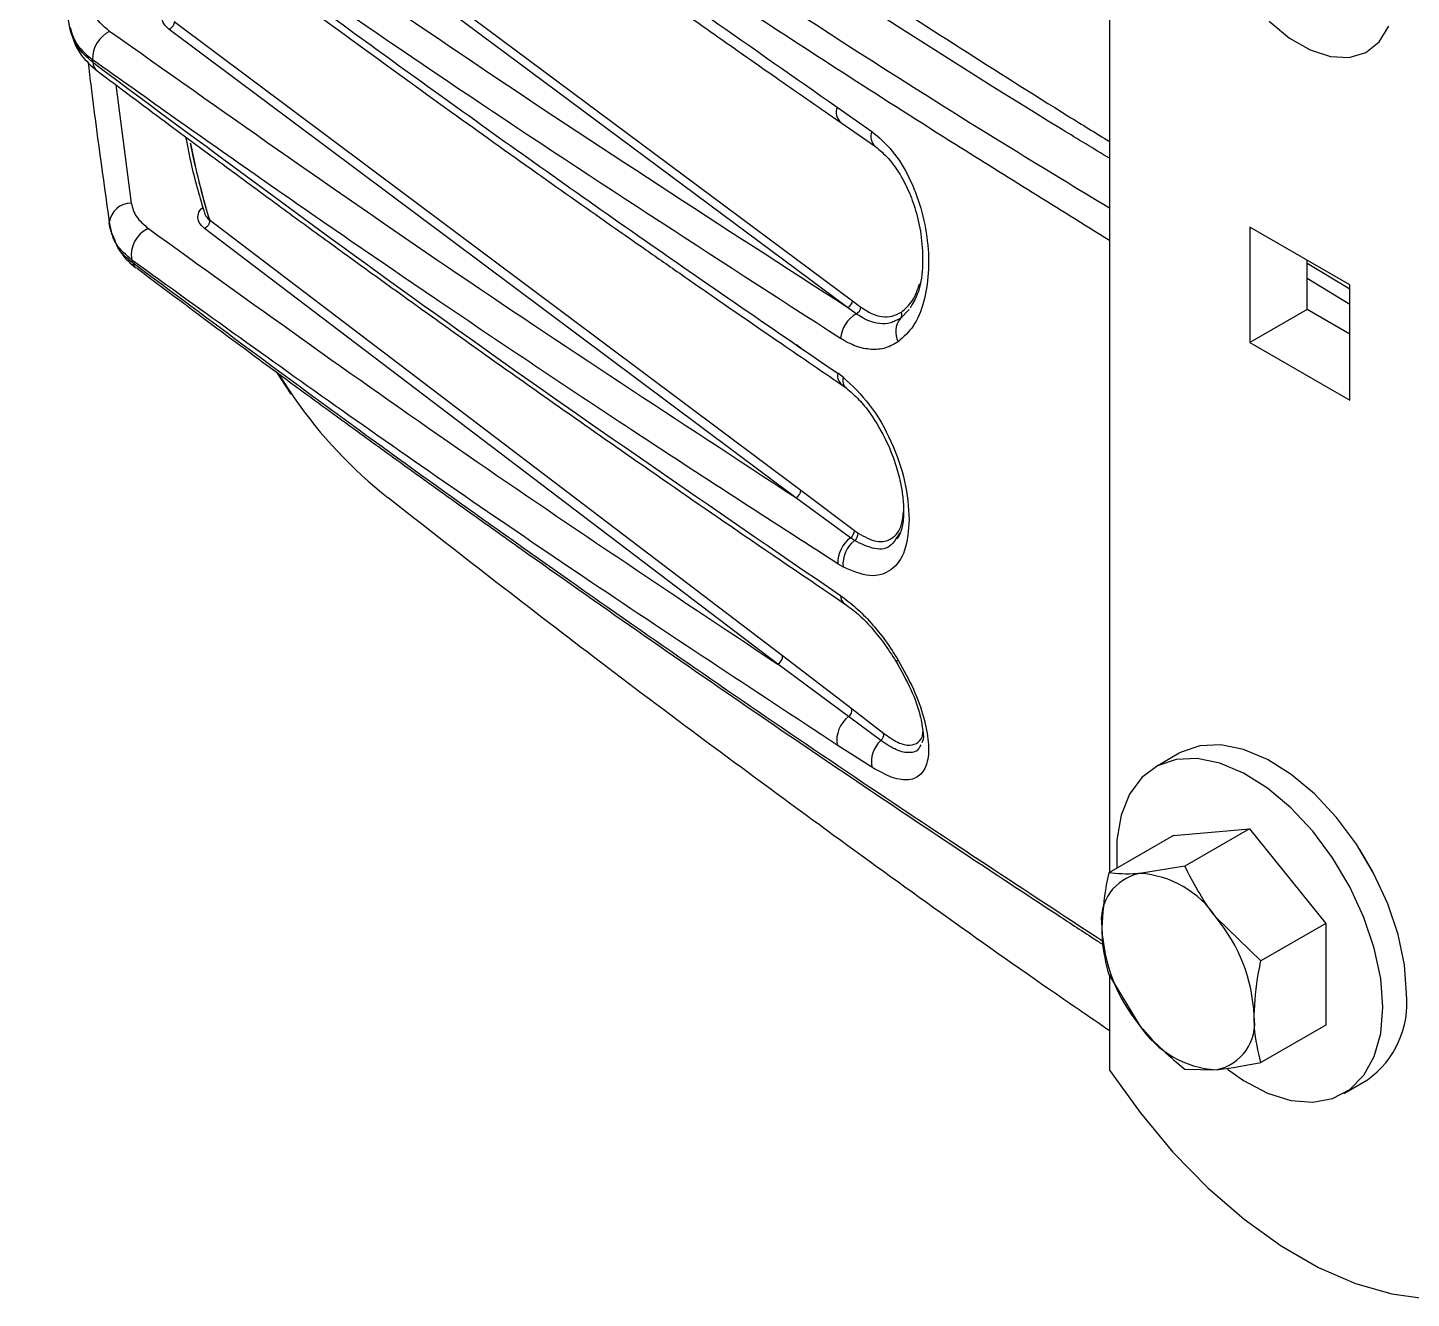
# Model space of a CAD drawing. Extents: x 7 to 113, y 1 to 87.
# Drawn here: x 11.801 to 15.013, y 66.61 to 69.56 of the extents above; entities that cross this region are included whole.
import ezdxf

# ---------------------------------------------------------------- set-up
doc = ezdxf.new("R2010")
doc.units = 0
doc.header["$MEASUREMENT"] = 0
doc.layers.add('OBJECT', color=7, linetype='CONTINUOUS')

msp = doc.modelspace()

# ---------------------------------------------------------------- linework, layer by layer
at = {"layer": 'OBJECT'}
for p, q in [((14.3126, 74.4665), (14.3126, 67.5989)), ((11.8998, 69.5554), (11.8009, 70.1159)), ((13.7047, 68.91), (12.1404, 70.0737)), ((12.1519, 70.0896), (13.7162, 68.9258)), ((13.5845, 68.4684), (12.1294, 69.5559)), ((12.1409, 69.5743), (13.5961, 68.4866)), ((12.006, 69.427), (12.0415, 69.1524)), ((13.6805, 69.3752), (13.7608, 69.319)), ((13.6893, 69.3395), (13.7691, 69.2838)), ((11.9905, 69.1079), (11.9963, 69.0794)), ((12.2226, 69.1146), (12.2231, 69.1113)), ((12.2227, 69.1145), (13.5536, 68.1028)), ((12.2233, 69.1112), (12.2227, 69.1145)), ((11.9965, 69.0818), (11.9986, 69.0759)), ((11.9982, 69.0737), (12.0075, 69.0567)), ((13.5423, 68.0825), (12.2116, 69.0938)), ((14.8706, 68.9627), (14.6386, 69.0966)), ((14.6386, 69.0966), (14.6386, 68.8288)), ((14.7716, 68.9055), (14.7716, 69.0198)), ((14.7716, 69.0128), (14.8706, 68.9537)), ((14.8706, 68.9176), (14.7716, 68.9778)), ((14.8706, 68.6949), (14.8706, 68.9627)), ((13.7245, 68.8956), (13.7047, 68.91)), ((13.7162, 68.9258), (13.7357, 68.9113)), ((13.8538, 68.9164), (13.8502, 68.9088)), ((13.8275, 68.8847), (13.8153, 68.8794)), ((13.8472, 68.9056), (13.8275, 68.8847)), ((14.7716, 68.9055), (14.6386, 68.8288)), ((14.8706, 68.8483), (14.7716, 68.9055)), ((13.5961, 68.8157), (13.5859, 68.8238)), ((14.6386, 68.8288), (14.8706, 68.6949)), ((12.3785, 68.7605), (12.4121, 68.7091)), ((12.3831, 68.7553), (12.4194, 68.7006)), ((13.6941, 68.7485), (13.6818, 68.7575)), ((13.6916, 68.7306), (13.7013, 68.7235)), ((13.7112, 68.376), (13.5845, 68.4684)), ((13.5961, 68.4866), (13.7203, 68.3925)), ((13.7205, 68.3695), (13.7112, 68.376)), ((13.7203, 68.3925), (13.7288, 68.3864)), ((13.8258, 68.3869), (13.8202, 68.3789)), ((13.6818, 68.3154), (13.6941, 68.308)), ((13.7066, 67.9608), (13.5423, 68.0825)), ((13.5536, 68.1028), (13.7149, 67.979)), ((13.7149, 67.979), (13.7883, 67.922)), ((13.7816, 67.905), (13.7066, 67.9608)), ((13.7608, 67.843), (13.6805, 67.8946)), ((14.4743, 67.8755), (14.4192, 67.8436)), ((14.4611, 67.6847), (14.6379, 67.7005)), ((14.6379, 67.7005), (14.4875, 67.6136)), ((14.6379, 67.7005), (14.8147, 67.4805)), ((14.4611, 67.6847), (14.3108, 67.5978)), ((14.4875, 67.6136), (14.3834, 67.5966)), ((14.6643, 67.3937), (14.5601, 67.4946)), ((14.8147, 67.4805), (14.6643, 67.3937)), ((14.8147, 67.4805), (14.8147, 67.2448)), ((14.3108, 67.3621), (14.3834, 67.2431)), ((14.3126, 67.359), (14.3126, 67.14)), ((14.8147, 67.2448), (14.6643, 67.158)), ((14.4875, 67.1422), (14.5601, 67.141)), ((14.8566, 67.0858), (14.9118, 67.1177))]:
    msp.add_line(p, q, dxfattribs=at)
at = {"layer": 'OBJECT', "flags": 128}
for points in [[(11.8998, 69.5554), (11.9014, 69.5477), (11.9016, 69.5471)], [(14.6835, 69.5749), (14.7305, 69.5358), (14.7787, 69.508), (14.8257, 69.4928), (14.8694, 69.4909), (14.9078, 69.5024), (14.9389, 69.5268), (14.9615, 69.5629)], [(11.9919, 69.0971), (11.9905, 69.1065), (11.9905, 69.1079)], [(12.0557, 69.0006), (12.0546, 69.0012), (12.0524, 69.0027)], [(13.8224, 68.0914), (13.8194, 68.0902), (13.8175, 68.0896), (13.8165, 68.0897), (13.8165, 68.0897)], [(15.0024, 67.318), (14.9975, 67.3846), (14.9827, 67.4549), (14.9586, 67.5265), (14.926, 67.5971), (14.8859, 67.6645), (14.8397, 67.7265), (14.7887, 67.7811), (14.7346, 67.8266), (14.6792, 67.8615), (14.6242, 67.8846), (14.5715, 67.8953), (14.5226, 67.8931), (14.4793, 67.8782), (14.4743, 67.8755)], [(14.9473, 67.2862), (14.9423, 67.3528), (14.9275, 67.4231), (14.9035, 67.4947), (14.8709, 67.5653), (14.8308, 67.6327), (14.7845, 67.6947), (14.7335, 67.7493), (14.6794, 67.7948), (14.624, 67.8296), (14.5691, 67.8528), (14.5163, 67.8634), (14.4675, 67.8613), (14.4241, 67.8464), (14.3876, 67.8192), (14.3592, 67.7806), (14.3397, 67.7319), (14.3298, 67.6746), (14.3298, 67.6106), (14.3299, 67.6089)], [(14.9283, 67.5928), (14.9243, 67.6006), (14.894, 67.6522)], [(14.5868, 67.142), (14.624, 67.1159), (14.6794, 67.0868), (14.7335, 67.0698), (14.7845, 67.0655), (14.8308, 67.0741), (14.8709, 67.0952), (14.9035, 67.1282), (14.9275, 67.172), (14.9423, 67.2252), (14.9473, 67.2862)], [(14.3126, 67.14), (14.3836, 67.0414), (14.4601, 66.95), (14.541, 66.8672), (14.6251, 66.7943), (14.7112, 66.7323), (14.798, 66.6823), (14.884, 66.6448), (14.9682, 66.6206), (15.0397, 66.6105)]]:
    msp.add_lwpolyline(points, dxfattribs=at)
at = {"layer": 'OBJECT'}
for centre, radius, start, end in [((14.6514, 69.8138), 2.7638, 185.2739, 185.3654), ((12.0226, 69.4872), 0.0712, 116.1928, 181.4315), ((14.4707, 69.7136), 2.5297, 185.1751, 185.3118), ((11.9774, 69.4803), 0.0255, 181.9765, 231.0386), ((13.7099, 69.3635), 0.0316, 158.3781, 229.331), ((13.7902, 69.3073), 0.0316, 158.3663, 228.118), ((14.0433, 69.6633), 1.9016, 191.2754, 196.7699), ((14.0366, 69.6614), 1.8945, 191.276, 196.7803), ((12.0416, 69.1008), 0.0517, 90.1476, 172.0304), ((12.2175, 69.108), 0.0083, 50.8683, 52.5132), ((12.1087, 69.0325), 0.0671, 114.3534, 190.5241), ((13.7248, 69.5601), 1.7665, 197.792, 198.0173), ((12.0672, 69.0208), 0.0234, 197.7476, 230.9092), ((13.6955, 68.9288), 0.0209, 296.0762, 352.0007), ((13.7149, 68.9143), 0.021, 297.4461, 351.8018), ((13.7648, 68.8297), 0.0773, 121.3911, 173.6443), ((13.8636, 68.8541), 0.0474, 139.6871, 209.5943), ((13.8174, 68.8937), 0.0135, 318.0948, 25.1795), ((13.7076, 68.7519), 0.0264, 167.8749, 240.4355), ((13.7183, 68.742), 0.0251, 164.9287, 227.5819), ((13.3179, 69.3267), 1.0951, 214.8682, 231.6115), ((13.5758, 68.4867), 0.0202, 295.3153, 359.6635), ((13.7566, 68.3165), 0.0748, 127.3147, 180.8474), ((13.7655, 68.3137), 0.0717, 128.8736, 184.5848), ((13.7, 68.3929), 0.0204, 303.4638, 358.8438), ((13.7092, 68.3856), 0.0196, 305.2618, 2.3787), ((13.7125, 68.2424), 0.0245, 181.3868, 233.2193), ((13.5346, 68.1001), 0.0192, 293.7437, 8.133), ((13.6961, 67.9765), 0.0189, 303.9027, 7.5301), ((13.7489, 67.9058), 0.0693, 127.5624, 189.2919), ((13.7701, 67.9194), 0.0184, 308.7664, 8.1638), ((13.8273, 67.8552), 0.0675, 132.498, 190.3863), ((14.4035, 67.4885), 0.1099, 100.5467, 189.2519), ((14.3697, 67.3688), 0.2282, 33.4347, 86.5706), ((14.6783, 67.4885), 0.3837, 182.6393, 219.7721), ((14.2652, 67.2491), 0.3837, 2.6393, 39.7721), ((14.7847, 67.2958), 0.2188, 305.501, 5.8111), ((14.5738, 67.3688), 0.2282, 213.4347, 266.5706), ((14.54, 67.2491), 0.1099, 280.5467, 9.2519)]:
    msp.add_arc(centre, radius, start, end, dxfattribs=at)
for points, knots in [([(12.2599, 70.6684), (12.4126, 70.5598), (12.7235, 70.3387), (13.2099, 70.0068), (13.7097, 69.6775), (14.0796, 69.4392), (14.2807, 69.3152), (14.3126, 69.2956)], [0, 0, 0, 0, 0.231262, 0.470911, 0.718956, 0.955443, 1, 1, 1, 1]), ([(12.0833, 70.6263), (12.4083, 70.3976), (13.0587, 69.94), (13.8074, 69.4473), (14.237, 69.1873), (14.3126, 69.1416)], [0, 0, 0, 0, 0.45142, 0.903433, 1, 1, 1, 1]), ([(14.3126, 69.2565), (14.276, 69.2787), (13.8927, 69.511), (13.1954, 69.9705), (12.5571, 70.4184), (12.2383, 70.6422)], [0, 0, 0, 0, 0.050243, 0.525532, 1, 1, 1, 1]), ([(12.0428, 70.5695), (12.21, 70.442), (12.5543, 70.1795), (13.0997, 69.781), (13.4835, 69.5129), (13.6805, 69.3752)], [0, 0, 0, 0, 0.315, 0.648332, 1, 1, 1, 1]), ([(12.0449, 70.5786), (12.1943, 70.4719), (12.4983, 70.2548), (12.9732, 69.9293), (13.4601, 69.606), (13.9081, 69.3171), (14.1931, 69.1407), (14.3126, 69.0667)], [0, 0, 0, 0, 0.205677, 0.418391, 0.638146, 0.848185, 1, 1, 1, 1]), ([(12.0504, 70.5329), (12.0989, 70.4958), (12.1859, 70.4291), (12.3023, 70.3408), (12.3932, 70.2723), (12.4692, 70.2155), (12.6123, 70.1087), (12.7948, 69.9744), (13.0123, 69.8167), (13.1518, 69.7167), (13.2549, 69.6435), (13.3328, 69.5883), (13.4321, 69.5184), (13.553, 69.4338), (13.6412, 69.3728), (13.6889, 69.3398)], [0, 0, 0, 0, 0.091693, 0.164516, 0.21848, 0.261781, 0.305974, 0.484372, 0.598105, 0.703045, 0.737314, 0.783985, 0.843322, 0.915326, 1, 1, 1, 1]), ([(13.7047, 68.91), (13.4123, 69.0986), (12.8276, 69.476), (12.2704, 69.8671), (11.9917, 70.0627)], [0, 0, 0, 0, 0.499931, 1, 1, 1, 1]), ([(13.688, 68.8383), (13.3896, 69.0306), (12.7969, 69.4126), (12.2323, 69.8088), (11.9519, 70.0055)], [0, 0, 0, 0, 0.50338, 1, 1, 1, 1]), ([(11.9514, 69.9989), (12.08, 69.9021), (12.345, 69.7029), (12.7623, 69.3993), (13.2091, 69.0816), (13.5215, 68.8673), (13.6818, 68.7575)], [0, 0, 0, 0, 0.22962, 0.472827, 0.72962, 1, 1, 1, 1]), ([(11.9608, 69.9714), (12.012, 69.9328), (12.104, 69.8634), (12.227, 69.7716), (12.3231, 69.7004), (12.4034, 69.6412), (12.5546, 69.5302), (12.7474, 69.3905), (12.9771, 69.2265), (13.1245, 69.1226), (13.2333, 69.0464), (13.3156, 68.989), (13.4204, 68.9163), (13.5481, 68.8284), (13.6412, 68.7649), (13.6916, 68.7306)], [0, 0, 0, 0, 0.091691, 0.164516, 0.21848, 0.261782, 0.305976, 0.484375, 0.598107, 0.703048, 0.737316, 0.783985, 0.843321, 0.915325, 1, 1, 1, 1]), ([(11.9911, 69.5511), (11.9807, 69.5599), (11.9598, 69.5774), (11.9534, 69.5985), (11.9501, 69.609)], [0, 0, 0, 0, 0.50157, 1, 1, 1, 1]), ([(12.1294, 69.5559), (12.1245, 69.5603), (12.1148, 69.569), (12.112, 69.585), (12.1182, 69.6008), (12.1297, 69.6093), (12.1354, 69.6135)], [0, 0, 0, 0, 0.249768, 0.499524, 0.749281, 1, 1, 1, 1]), ([(11.8994, 69.5598), (11.9036, 69.5458), (11.9119, 69.5186), (11.9384, 69.4963), (11.9514, 69.4854)], [0, 0, 0, 0, 0.511471, 1, 1, 1, 1]), ([(11.9519, 69.4794), (11.9387, 69.4909), (11.9122, 69.5141), (11.9039, 69.5415), (11.8998, 69.5554)], [0, 0, 0, 0, 0.496594, 1, 1, 1, 1]), ([(12.141, 69.5734), (12.1408, 69.5717), (12.1406, 69.5693), (12.1392, 69.5657), (12.1377, 69.5631), (12.1358, 69.5607), (12.1331, 69.558), (12.1308, 69.5567), (12.1294, 69.5559)], [0, 0, 0, 0, 0.24273, 0.372399, 0.504166, 0.63532, 0.763244, 1, 1, 1, 1]), ([(11.9016, 69.5471), (11.9077, 69.5292), (11.9184, 69.4976), (11.9484, 69.4716), (11.9614, 69.4604)], [0, 0, 0, 0, 0.568308, 1, 1, 1, 1]), ([(13.5845, 68.4684), (13.3128, 68.646), (12.7696, 69.0009), (12.2505, 69.3678), (11.9911, 69.5511)], [0, 0, 0, 0, 0.500229, 1, 1, 1, 1]), ([(11.9409, 69.4805), (11.9433, 69.4607), (11.9584, 69.3364), (11.9758, 69.2123), (11.9905, 69.1079)], [0, 0, 0, 0, 0.159705, 1, 1, 1, 1]), ([(13.6818, 68.3154), (13.5215, 68.4187), (13.2091, 68.6201), (12.7623, 68.9194), (12.345, 69.2058), (12.08, 69.394), (11.9514, 69.4854)], [0, 0, 0, 0, 0.27038, 0.527173, 0.77038, 1, 1, 1, 1]), ([(11.9519, 69.4794), (12.2323, 69.2713), (12.7969, 68.8523), (13.3896, 68.4462), (13.688, 68.2418)], [0, 0, 0, 0, 0.49662, 1, 1, 1, 1]), ([(11.9614, 69.4604), (12.0142, 69.4208), (12.1142, 69.3458), (12.2569, 69.2402), (12.383, 69.1475), (12.4925, 69.0676), (12.585, 69.0005), (12.6634, 68.944), (12.7511, 68.881), (12.8657, 68.7993), (13.0221, 68.6886), (13.2143, 68.554), (13.443, 68.3958), (13.6089, 68.2831), (13.6978, 68.2227)], [0, 0, 0, 0, 0.094184, 0.178279, 0.25229, 0.31622, 0.370071, 0.413844, 0.452487, 0.522312, 0.611971, 0.721467, 0.850805, 1, 1, 1, 1]), ([(12.1677, 69.3064), (12.172, 69.2839), (12.1839, 69.2224), (12.2009, 69.1651), (12.2117, 69.1289)], [0, 0, 0, 0, 0.366847, 1, 1, 1, 1]), ([(13.7608, 69.319), (13.7773, 69.3049), (13.8101, 69.277), (13.8488, 69.2135), (13.8766, 69.1414), (13.8919, 69.0646), (13.8941, 68.9891), (13.883, 68.9211), (13.8597, 68.8643), (13.8348, 68.8419), (13.8224, 68.8307)], [0, 0, 0, 0, 0.125399, 0.250033, 0.374937, 0.500007, 0.625107, 0.75017, 0.875155, 1, 1, 1, 1]), ([(13.7692, 69.2837), (13.7795, 69.2752), (13.7999, 69.2582), (13.8269, 69.2204), (13.8489, 69.1771), (13.866, 69.1272), (13.8776, 69.07), (13.8803, 69.0076), (13.8731, 68.9506), (13.8597, 68.9268), (13.8538, 68.9164)], [0, 0, 0, 0, 0.114353, 0.22686, 0.337108, 0.446107, 0.571315, 0.714765, 0.874347, 1, 1, 1, 1]), ([(12.0415, 69.1524), (12.0443, 69.1417), (12.05, 69.1203), (12.0707, 69.1025), (12.0811, 69.0936)], [0, 0, 0, 0, 0.498606, 1, 1, 1, 1]), ([(12.2116, 69.0938), (12.2067, 69.0983), (12.197, 69.1074), (12.1954, 69.1237), (12.1995, 69.1361), (12.2065, 69.1416), (12.2079, 69.1427)], [0, 0, 0, 0, 0.306866, 0.61383, 0.920869, 1, 1, 1, 1]), ([(12.2233, 69.1112), (12.2231, 69.1095), (12.2229, 69.107), (12.2213, 69.1034), (12.2193, 69.1), (12.216, 69.0963), (12.213, 69.0946), (12.2116, 69.0938)], [0, 0, 0, 0, 0.251191, 0.383289, 0.515914, 0.77076, 1, 1, 1, 1]), ([(12.2123, 69.129), (12.2124, 69.1277), (12.2128, 69.1225), (12.2184, 69.118), (12.2226, 69.1146)], [0, 0, 0, 0, 0.252823, 1, 1, 1, 1]), ([(12.0428, 69.0203), (12.0299, 69.0315), (12.0035, 69.0544), (11.9959, 69.0827), (11.9919, 69.0971)], [0, 0, 0, 0, 0.490951, 1, 1, 1, 1]), ([(12.0449, 69.0137), (12.0312, 69.0251), (12.0106, 69.0421), (12.0042, 69.0653), (12.0006, 69.0742), (11.9998, 69.0763)], [0, 0, 0, 0, 0.6050571, 0.9028562, 1, 1, 1, 1]), ([(12.0811, 69.0936), (12.3185, 68.9228), (12.7945, 68.5804), (13.2926, 68.2487), (13.5423, 68.0825)], [0, 0, 0, 0, 0.498752, 1, 1, 1, 1]), ([(12.0128, 69.0471), (12.0148, 69.0431), (12.0231, 69.0263), (12.0398, 69.0129), (12.0524, 69.0027)], [0, 0, 0, 0, 0.240066, 1, 1, 1, 1]), ([(13.6805, 67.8946), (13.4835, 68.0241), (13.0997, 68.2763), (12.5543, 68.6519), (12.21, 68.8998), (12.0428, 69.0203)], [0, 0, 0, 0, 0.351668, 0.685, 1, 1, 1, 1]), ([(14.2967, 67.4391), (14.1167, 67.5572), (13.734, 67.8084), (13.1649, 68.1999), (12.5927, 68.6061), (12.225, 68.8796), (12.0449, 69.0137)], [0, 0, 0, 0, 0.231034, 0.491147, 0.750677, 1, 1, 1, 1]), ([(12.0557, 69.0006), (12.1212, 68.9515), (12.2428, 68.8603), (12.413, 68.7348), (12.5557, 68.6306), (12.6727, 68.5458), (12.7733, 68.4735), (12.8674, 68.4062), (13.0198, 68.2979), (13.2322, 68.1488), (13.4918, 67.9695), (13.7392, 67.8015), (13.9665, 67.6492), (14.1453, 67.5312), (14.2537, 67.4601), (14.2906, 67.4361), (14.2982, 67.4312)], [0, 0, 0, 0, 0.091394, 0.169729, 0.235019, 0.287274, 0.329576, 0.371807, 0.414711, 0.535339, 0.656432, 0.759178, 0.860398, 0.952733, 0.990285, 1, 1, 1, 1]), ([(13.8297, 68.8995), (13.8388, 68.9073), (13.857, 68.9226), (13.8671, 68.9518), (13.8721, 68.9662)], [0, 0, 0, 0, 0.507613, 1, 1, 1, 1]), ([(13.7357, 68.9113), (13.7439, 68.9059), (13.7604, 68.895), (13.7851, 68.8883), (13.8088, 68.8887), (13.8227, 68.8959), (13.8297, 68.8995)], [0, 0, 0, 0, 0.249686, 0.500038, 0.748854, 1, 1, 1, 1]), ([(13.8153, 68.8794), (13.8116, 68.8776), (13.8004, 68.872), (13.7788, 68.872), (13.7518, 68.8784), (13.7336, 68.8899), (13.7245, 68.8956)], [0, 0, 0, 0, 0.137489, 0.424017, 0.712372, 1, 1, 1, 1]), ([(13.8224, 68.8307), (13.8126, 68.8252), (13.7932, 68.8143), (13.7595, 68.8116), (13.724, 68.8183), (13.7, 68.8316), (13.688, 68.8383)], [0, 0, 0, 0, 0.251427, 0.50031, 0.75055, 1, 1, 1, 1]), ([(13.6941, 68.7485), (13.7154, 68.7286), (13.7581, 68.6888), (13.8079, 68.6005), (13.8415, 68.505), (13.8457, 68.4473), (13.8479, 68.4184)], [0, 0, 0, 0, 0.250566, 0.500351, 0.750175, 1, 1, 1, 1]), ([(13.7013, 68.7235), (13.7113, 68.7149), (13.7307, 68.6983), (13.7637, 68.6572), (13.7947, 68.6041), (13.8171, 68.5461), (13.8284, 68.5012), (13.8341, 68.464), (13.8355, 68.429), (13.8316, 68.3944), (13.8239, 68.3803), (13.8198, 68.3727)], [0, 0, 0, 0, 0.100452, 0.193913, 0.35623, 0.485967, 0.581605, 0.658013, 0.752699, 0.867349, 1, 1, 1, 1]), ([(12.6377, 68.469), (12.7961, 68.3454), (13.1261, 68.088), (13.6384, 67.7089), (14.0383, 67.4201), (14.2656, 67.2646), (14.3126, 67.2324)], [0, 0, 0, 0, 0.290039, 0.603907, 0.918117, 1, 1, 1, 1]), ([(13.7288, 68.3864), (13.7437, 68.3783), (13.7735, 68.3622), (13.8086, 68.3713), (13.8305, 68.3969), (13.8334, 68.4263), (13.8345, 68.4368)], [0, 0, 0, 0, 0.281619, 0.56276, 0.843289, 1, 1, 1, 1]), ([(13.8479, 68.4184), (13.8457, 68.3929), (13.8415, 68.3417), (13.8078, 68.2968), (13.758, 68.2808), (13.7154, 68.2989), (13.6941, 68.308)], [0, 0, 0, 0, 0.24993, 0.499886, 0.749919, 1, 1, 1, 1]), ([(13.8202, 68.3789), (13.8159, 68.3716), (13.804, 68.3513), (13.769, 68.3455), (13.7367, 68.3615), (13.7205, 68.3695)], [0, 0, 0, 0, 0.2193928, 0.6090844, 1, 1, 1, 1]), ([(13.688, 68.2418), (13.7001, 68.2328), (13.7241, 68.215), (13.7596, 68.1786), (13.7933, 68.1373), (13.8127, 68.1067), (13.8224, 68.0914)], [0, 0, 0, 0, 0.250785, 0.500021, 0.750018, 1, 1, 1, 1]), ([(13.6978, 68.2227), (13.7079, 68.2153), (13.7282, 68.2002), (13.7594, 68.1686), (13.7897, 68.1315), (13.8076, 68.1037), (13.8165, 68.0897)], [0, 0, 0, 0, 0.244741, 0.492319, 0.744746, 1, 1, 1, 1]), ([(13.8224, 68.0914), (13.8348, 68.0689), (13.8597, 68.0239), (13.883, 67.9579), (13.8941, 67.9002), (13.8919, 67.8546), (13.8766, 67.8242), (13.8488, 67.8114), (13.8101, 67.8157), (13.7773, 67.8339), (13.7608, 67.843)], [0, 0, 0, 0, 0.124845, 0.24983, 0.374893, 0.499993, 0.625062, 0.749967, 0.874601, 1, 1, 1, 1]), ([(13.8165, 68.0897), (13.829, 68.0673), (13.8536, 68.0231), (13.8751, 67.963), (13.8784, 67.9355), (13.88, 67.9221)], [0, 0, 0, 0, 0.345041, 0.681671, 1, 1, 1, 1]), ([(13.7883, 67.922), (13.7998, 67.9141), (13.8227, 67.8983), (13.8503, 67.8918), (13.8694, 67.8999), (13.8791, 67.912), (13.8795, 67.9242), (13.8795, 67.9252)], [0, 0, 0, 0, 0.244549, 0.489373, 0.734241, 0.979134, 1, 1, 1, 1]), ([(13.88, 67.9221), (13.8801, 67.9216), (13.8822, 67.9098), (13.8794, 67.9047), (13.8767, 67.8999)], [0, 0, 0, 0, 0.041038, 1, 1, 1, 1]), ([(13.8743, 67.8953), (13.8729, 67.8918), (13.8679, 67.88), (13.8491, 67.8752), (13.8196, 67.8802), (13.7943, 67.8968), (13.7816, 67.905)], [0, 0, 0, 0, 0.123056, 0.414314, 0.706653, 1, 1, 1, 1]), ([(14.3108, 67.5978), (14.3088, 67.5886), (14.2995, 67.5449), (14.297, 67.5035), (14.295, 67.4709)], [0, 0, 0, 0, 0.211002, 1, 1, 1, 1]), ([(14.3834, 67.5966), (14.3813, 67.5964), (14.3517, 67.5939), (14.3305, 67.5959), (14.3108, 67.5978)], [0, 0, 0, 0, 0.070213, 1, 1, 1, 1]), ([(14.5601, 67.4946), (14.5581, 67.4972), (14.5284, 67.5345), (14.5072, 67.5755), (14.4875, 67.6136)], [0, 0, 0, 0, 0.0702143, 1, 1, 1, 1]), ([(14.295, 67.4709), (14.2951, 67.4617), (14.2959, 67.4223), (14.3043, 67.3883), (14.3108, 67.3621)], [0, 0, 0, 0, 0.2318492, 1, 1, 1, 1]), ([(14.6485, 67.2668), (14.6505, 67.2994), (14.653, 67.3408), (14.6623, 67.3845), (14.6643, 67.3937)], [0, 0, 0, 0, 0.788998, 1, 1, 1, 1]), ([(14.3834, 67.2431), (14.3855, 67.2405), (14.4155, 67.2035), (14.4528, 67.1717), (14.4875, 67.1422)], [0, 0, 0, 0, 0.070214, 1, 1, 1, 1]), ([(14.6643, 67.158), (14.6579, 67.1842), (14.6494, 67.2182), (14.6487, 67.2576), (14.6485, 67.2668)], [0, 0, 0, 0, 0.7681508, 1, 1, 1, 1]), ([(14.5601, 67.141), (14.5622, 67.1412), (14.5923, 67.144), (14.6296, 67.1513), (14.6643, 67.158)], [0, 0, 0, 0, 0.070213, 1, 1, 1, 1])]:
    msp.add_open_spline(points, degree=3, knots=knots, dxfattribs=at)

doc.saveas('drawing.dxf')
